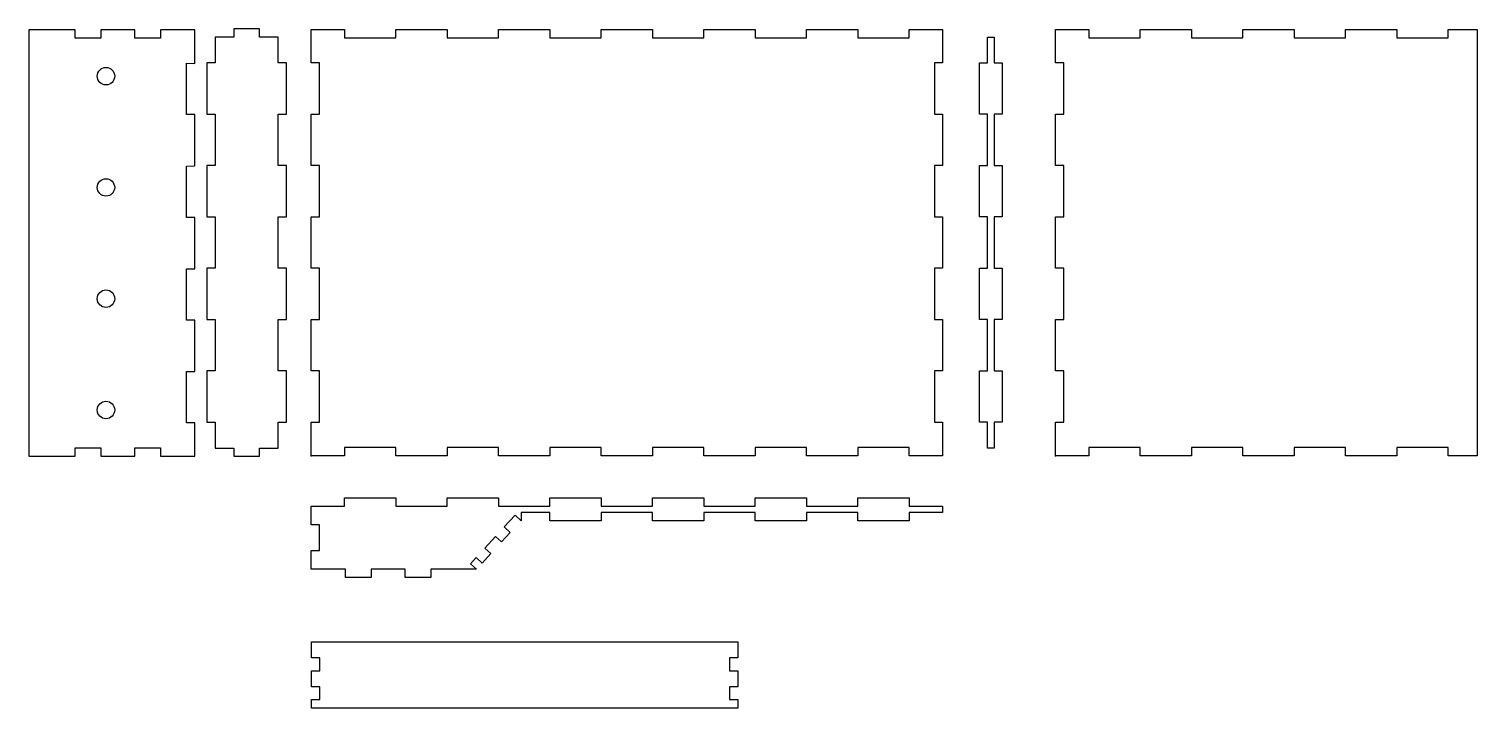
# Model space of a CAD drawing. Header units: millimetres. Extents: x -110 to 454, y -98 to 166.
import ezdxf

# ---------------------------------------------------------------- set-up
doc = ezdxf.new("R2010")
doc.units = ezdxf.units.MM
doc.layers.get('0').update_dxf_attribs({"linetype": 'CONTINUOUS'})

msp = doc.modelspace()

# ---------------------------------------------------------------- linework, layer by layer
for p, q in [((0, 153), (0, 166)), ((0, 166), (13, 166)), ((13, 166), (13, 162.8)), ((33, 162.8), (33, 166)), ((33, 166), (53, 166)), ((53, 166), (53, 162.8)), ((73, 162.8), (73, 166)), ((73, 166), (93, 166)), ((93, 166), (93, 162.8)), ((113, 162.8), (113, 166)), ((113, 166), (133, 166)), ((133, 166), (133, 162.8)), ((153, 162.8), (153, 166)), ((153, 166), (173, 166)), ((173, 166), (173, 162.8)), ((193, 162.8), (193, 166)), ((193, 166), (213, 166)), ((213, 166), (213, 162.8)), ((233, 162.8), (233, 166)), ((233, 166), (246, 166)), ((246, 166), (246, 153)), ((290, 153), (290, 166)), ((290, 166), (303, 166)), ((303, 166), (303, 162.8)), ((323, 162.8), (323, 166)), ((323, 166), (343, 166)), ((343, 166), (343, 162.8)), ((363, 162.8), (363, 166)), ((363, 166), (383, 166)), ((383, 166), (383, 162.8)), ((403, 162.8), (403, 166)), ((403, 166), (423, 166)), ((423, 166), (423, 162.8)), ((443, 162.8), (443, 166)), ((443, 166), (454.2, 166)), ((454.2, 166), (454.2, 0)), ((13, 162.8), (33, 162.8)), ((53, 162.8), (73, 162.8)), ((93, 162.8), (113, 162.8)), ((133, 162.8), (153, 162.8)), ((173, 162.8), (193, 162.8)), ((213, 162.8), (233, 162.8)), ((303, 162.8), (323, 162.8)), ((343, 162.8), (363, 162.8)), ((383, 162.8), (403, 162.8)), ((423, 162.8), (443, 162.8)), ((3.2, 153), (0, 153)), ((3.2, 133), (3.2, 153)), ((246, 153), (242.8, 153)), ((242.8, 153), (242.8, 133)), ((293.2, 153), (290, 153)), ((293.2, 133), (293.2, 153)), ((0, 113), (0, 133)), ((0, 133), (3.2, 133)), ((242.8, 133), (246, 133)), ((246, 133), (246, 113)), ((290, 133), (293.2, 133)), ((290, 113), (290, 133)), ((3.2, 113), (0, 113)), ((3.2, 93), (3.2, 113)), ((246, 113), (242.8, 113)), ((242.8, 113), (242.8, 93)), ((293.2, 113), (290, 113)), ((293.2, 93), (293.2, 113)), ((0, 73), (0, 93)), ((0, 93), (3.2, 93)), ((242.8, 93), (246, 93)), ((246, 93), (246, 73)), ((290, 73), (290, 93)), ((290, 93), (293.2, 93)), ((3.2, 73), (0, 73)), ((3.2, 53), (3.2, 73)), ((246, 73), (242.8, 73)), ((242.8, 73), (242.8, 53)), ((293.2, 73), (290, 73)), ((293.2, 53), (293.2, 73)), ((0, 33), (0, 53)), ((0, 53), (3.2, 53)), ((242.8, 53), (246, 53)), ((246, 53), (246, 33)), ((290, 53), (293.2, 53)), ((290, 33), (290, 53)), ((3.2, 33), (0, 33)), ((3.2, 13), (3.2, 33)), ((246, 33), (242.8, 33)), ((242.8, 33), (242.8, 13)), ((293.2, 33), (290, 33)), ((293.2, 13), (293.2, 33)), ((0, 0), (0, 13)), ((0, 13), (3.2, 13)), ((242.8, 13), (246, 13)), ((246, 13), (246, 0)), ((290, 13), (293.2, 13)), ((290, 0), (290, 13)), ((13, 0), (0, 0)), ((33, 3.2), (13, 3.2)), ((13, 3.2), (13, 0)), ((33, 0), (33, 3.2)), ((73, 3.2), (53, 3.2)), ((53, 3.2), (53, 0)), ((73, 0), (73, 3.2)), ((113, 3.2), (93, 3.2)), ((93, 3.2), (93, 0)), ((113, 0), (113, 3.2)), ((153, 3.2), (133, 3.2)), ((133, 3.2), (133, 0)), ((153, 0), (153, 3.2)), ((193, 3.2), (173, 3.2)), ((173, 3.2), (173, 0)), ((193, 0), (193, 3.2)), ((233, 3.2), (213, 3.2)), ((213, 3.2), (213, 0)), ((233, 0), (233, 3.2)), ((303, 0), (290, 0)), ((323, 3.2), (303, 3.2)), ((303, 3.2), (303, 0)), ((323, 0), (323, 3.2)), ((363, 3.2), (343, 3.2)), ((343, 3.2), (343, 0)), ((363, 0), (363, 3.2)), ((383, 3.2), (383, 0)), ((403, 3.2), (383, 3.2)), ((403, 0), (403, 3.2)), ((443, 3.2), (423, 3.2)), ((423, 3.2), (423, 0)), ((443, 0), (443, 3.2)), ((53, 0), (33, 0)), ((93, 0), (73, 0)), ((133, 0), (113, 0)), ((173, 0), (153, 0)), ((213, 0), (193, 0)), ((246, 0), (233, 0)), ((343, 0), (323, 0)), ((383, 0), (363, 0)), ((423, 0), (403, 0)), ((454.2, 0), (443, 0))]:
    msp.add_line(p, q)
for points in [[(-45.36, -0.19), (-45.36, 12.82), (-48.56, 12.82), (-48.56, 32.82), (-45.36, 32.82), (-45.36, 52.82), (-48.56, 52.82), (-48.56, 72.82), (-45.36, 72.82), (-45.36, 92.82), (-48.56, 92.82), (-48.56, 112.82), (-45.36, 112.84), (-45.36, 132.84), (-48.56, 132.84), (-48.56, 152.84), (-45.36, 152.8), (-45.36, 165.81), (-58.69, 165.81), (-58.69, 162.61), (-68.69, 162.61), (-68.69, 165.81), (-82.02, 165.81), (-82.02, 162.61), (-92.02, 162.61), (-92.02, 165.81), (-109.96, 165.81), (-109.96, -0.19), (-92.02, -0.19), (-92.02, 3.01), (-82.02, 3.01), (-82.02, -0.19), (-68.69, -0.19), (-68.69, 3.01), (-58.69, 3.01), (-58.69, -0.19)], [(-12.81, 3), (-12.81, 13), (-9.61, 13), (-9.61, 33), (-12.81, 33), (-12.81, 53), (-9.61, 53), (-9.61, 73), (-12.81, 73), (-12.81, 93), (-9.61, 93), (-9.61, 113), (-12.81, 113), (-12.81, 133), (-9.61, 133), (-9.61, 153), (-12.81, 153), (-12.81, 163), (-20.11, 163), (-20.11, 166.2), (-30.11, 166.2), (-30.11, 163), (-37.41, 163), (-37.41, 153), (-40.61, 153), (-40.61, 133), (-37.41, 133), (-37.41, 113), (-40.61, 113), (-40.61, 93), (-37.41, 93), (-37.41, 73), (-40.61, 73), (-40.61, 53), (-37.41, 53), (-37.41, 33), (-40.61, 33), (-40.61, 13), (-37.41, 13), (-37.41, 3), (-30.11, 3), (-30.11, -0.2), (-20.11, -0.2), (-20.11, 3)], [(263.53, 2.97), (263.53, 13), (260.33, 13), (260.33, 33), (263.53, 33), (263.53, 53), (260.33, 53), (260.33, 73), (263.53, 73), (263.53, 93), (260.33, 93), (260.33, 113), (263.53, 113), (263.53, 133), (260.33, 133), (260.33, 153), (263.53, 153), (263.53, 163.02), (266.03, 163.02), (266.03, 153), (269.23, 153), (269.23, 133), (266.03, 133), (266.03, 113), (269.23, 113), (269.23, 93), (266.03, 93), (266.03, 73), (269.23, 73), (269.23, 53), (266.03, 53), (266.03, 33), (269.23, 33), (269.23, 13), (266.03, 13), (266.03, 2.97)], [(0.01, -19.63), (13.01, -19.63), (13.01, -16.43), (33.01, -16.43), (33.01, -19.63), (53.01, -19.63), (53.01, -16.43), (73.01, -16.43), (73.01, -19.63), (93.01, -19.63), (93.01, -16.43), (113.01, -16.43), (113.01, -19.63), (133.01, -19.63), (133.01, -16.43), (153.01, -16.43), (153.01, -19.63), (173.01, -19.63), (173.01, -16.43), (193.01, -16.43), (193.01, -19.63), (213.01, -19.63), (213.01, -16.43), (233.01, -16.43), (233.01, -19.63), (246.01, -19.63), (246.01, -22.13), (233, -22.13), (233, -25.33), (213, -25.33), (213, -22.13), (193, -22.13), (193, -25.33), (173, -25.33), (173, -22.13), (153, -22.13), (153, -25.33), (133, -25.33), (133, -22.13), (113, -22.13), (113, -25.33), (93, -25.33), (93, -22.13), (81.8, -22.13), (81.8, -25.33), (79.45, -23.16), (75.23, -27.73), (77.58, -29.9), (74.19, -33.58), (71.84, -31.41), (67.62, -35.98), (69.97, -38.15), (66.58, -41.82), (64.23, -39.65), (62.01, -42.06), (64.36, -44.23), (60.01, -44.23), (46.67, -44.23), (46.67, -47.43), (36.67, -47.43), (36.67, -44.23), (23.34, -44.23), (23.34, -47.43), (13.34, -47.43), (13.34, -44.23), (0.01, -44.23), (0.01, -36.93), (3.21, -36.93), (3.21, -26.93), (0.01, -26.93)], [(0.18, -72.55), (166.18, -72.55), (166.18, -78.77), (162.98, -78.77), (162.98, -83.77), (166.18, -83.77), (166.18, -90), (162.98, -90), (162.98, -95), (166.18, -95), (166.18, -98.27), (0.18, -98.27), (0.18, -95), (3.38, -95), (3.38, -90), (0.18, -90), (0.18, -83.77), (3.38, -83.77), (3.38, -78.77), (0.18, -78.77)]]:
    msp.add_lwpolyline(points, close=True)
for centre in [(-79.96, 147.81), (-79.96, 104.48), (-79.96, 61.15), (-79.96, 17.81)]:
    msp.add_circle(centre, 3.4)
for p in [(0, 0), (290, 0)]:
    msp.add_point(p)

doc.saveas('drawing.dxf')
